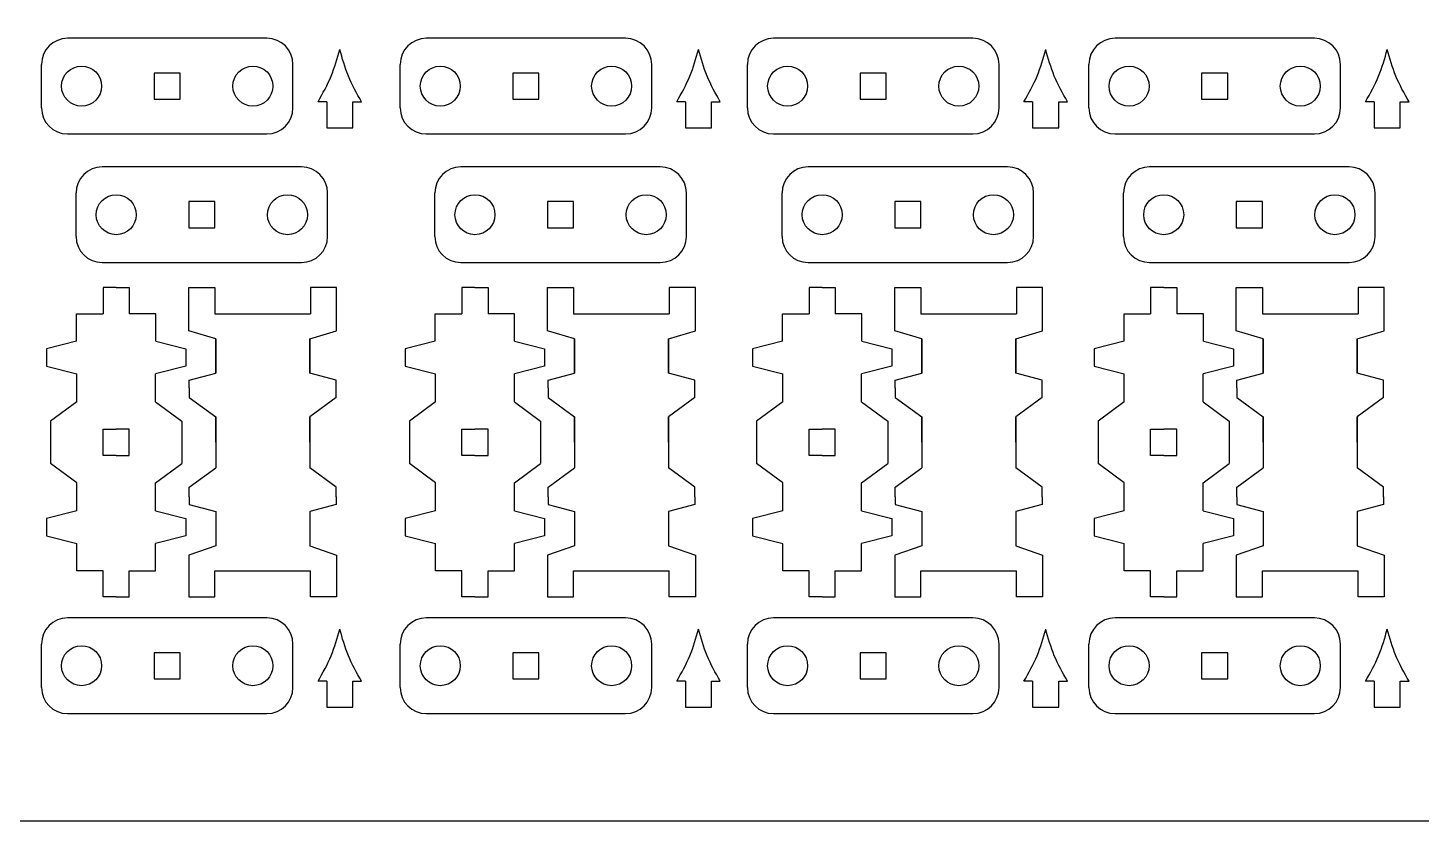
# Model space of a CAD drawing. Header units: millimetres. Extents: x 1035 to 4493, y 392 to 1491.
# Drawn here: x 4203.2 to 4363.4, y 935.5 to 1026.8 of the extents above; entities that cross this region are included whole.
import ezdxf

# ---------------------------------------------------------------- set-up
doc = ezdxf.new("R2010")
doc.units = ezdxf.units.MM

msp = doc.modelspace()

# ---------------------------------------------------------------- linework, layer by layer
for p, q in [((4219.22, 1025.58), (4207.76, 1025.58)), ((4230.68, 1025.58), (4219.22, 1025.58)), ((4260.47, 1025.58), (4249.01, 1025.58)), ((4271.93, 1025.58), (4260.47, 1025.58)), ((4300.4, 1025.58), (4288.94, 1025.58)), ((4311.87, 1025.58), (4300.4, 1025.58)), ((4339.67, 1025.58), (4328.21, 1025.58)), ((4351.14, 1025.58), (4339.67, 1025.58)), ((4204.76, 1017.58), (4204.76, 1022.58)), ((4233.68, 1017.58), (4233.68, 1022.58)), ((4246.01, 1017.58), (4246.01, 1022.58)), ((4274.93, 1017.58), (4274.93, 1022.58)), ((4285.94, 1017.58), (4285.94, 1022.58)), ((4314.87, 1017.58), (4314.87, 1022.58)), ((4325.21, 1017.58), (4325.21, 1022.58)), ((4354.14, 1017.58), (4354.14, 1022.58)), ((4220.72, 1021.58), (4217.72, 1021.58)), ((4217.72, 1021.58), (4217.72, 1018.58)), ((4220.72, 1018.58), (4220.72, 1021.58)), ((4261.97, 1021.58), (4258.97, 1021.58)), ((4258.97, 1021.58), (4258.97, 1018.58)), ((4261.97, 1018.58), (4261.97, 1021.58)), ((4301.9, 1021.58), (4298.9, 1021.58)), ((4298.9, 1021.58), (4298.9, 1018.58)), ((4301.9, 1018.58), (4301.9, 1021.58)), ((4341.17, 1021.58), (4338.17, 1021.58)), ((4338.17, 1021.58), (4338.17, 1018.58)), ((4341.17, 1018.58), (4341.17, 1021.58)), ((4217.72, 1018.58), (4220.72, 1018.58)), ((4237.56, 1018.29), (4236.56, 1018.29)), ((4237.56, 1018.29), (4237.56, 1015.29)), ((4240.56, 1015.29), (4240.56, 1018.29)), ((4240.56, 1018.29), (4241.56, 1018.29)), ((4258.97, 1018.58), (4261.97, 1018.58)), ((4278.81, 1018.29), (4277.81, 1018.29)), ((4278.81, 1018.29), (4278.81, 1015.29)), ((4281.81, 1015.29), (4281.81, 1018.29)), ((4281.81, 1018.29), (4282.81, 1018.29)), ((4298.9, 1018.58), (4301.9, 1018.58)), ((4318.74, 1018.29), (4317.74, 1018.29)), ((4318.74, 1018.29), (4318.74, 1015.29)), ((4321.74, 1015.29), (4321.74, 1018.29)), ((4321.74, 1018.29), (4322.74, 1018.29)), ((4338.17, 1018.58), (4341.17, 1018.58)), ((4358.02, 1018.29), (4357.02, 1018.29)), ((4358.02, 1018.29), (4358.02, 1015.29)), ((4361.02, 1015.29), (4361.02, 1018.29)), ((4361.02, 1018.29), (4362.02, 1018.29)), ((4207.76, 1014.58), (4230.68, 1014.58)), ((4237.56, 1015.29), (4240.56, 1015.29)), ((4249.01, 1014.58), (4271.93, 1014.58)), ((4278.81, 1015.29), (4281.81, 1015.29)), ((4288.94, 1014.58), (4311.87, 1014.58)), ((4318.74, 1015.29), (4321.74, 1015.29)), ((4328.21, 1014.58), (4351.14, 1014.58)), ((4358.02, 1015.29), (4361.02, 1015.29)), ((4223.2, 1010.79), (4211.74, 1010.79)), ((4234.66, 1010.79), (4223.2, 1010.79)), ((4264.45, 1010.79), (4252.99, 1010.79)), ((4275.92, 1010.79), (4264.45, 1010.79)), ((4304.38, 1010.79), (4292.92, 1010.79)), ((4315.85, 1010.79), (4304.38, 1010.79)), ((4343.66, 1010.79), (4332.19, 1010.79)), ((4355.12, 1010.79), (4343.66, 1010.79)), ((4208.74, 1002.79), (4208.74, 1007.79)), ((4224.7, 1006.79), (4221.7, 1006.79)), ((4221.7, 1006.79), (4221.7, 1003.79)), ((4224.7, 1003.79), (4224.7, 1006.79)), ((4237.66, 1002.79), (4237.66, 1007.79)), ((4249.99, 1002.79), (4249.99, 1007.79)), ((4265.95, 1006.79), (4262.95, 1006.79)), ((4262.95, 1006.79), (4262.95, 1003.79)), ((4265.95, 1003.79), (4265.95, 1006.79)), ((4278.92, 1002.79), (4278.92, 1007.79)), ((4289.92, 1002.79), (4289.92, 1007.79)), ((4305.88, 1006.79), (4302.88, 1006.79)), ((4302.88, 1006.79), (4302.88, 1003.79)), ((4305.88, 1003.79), (4305.88, 1006.79)), ((4318.85, 1002.79), (4318.85, 1007.79)), ((4329.19, 1002.79), (4329.19, 1007.79)), ((4345.16, 1006.79), (4342.16, 1006.79)), ((4342.16, 1006.79), (4342.16, 1003.79)), ((4345.16, 1003.79), (4345.16, 1006.79)), ((4358.12, 1002.79), (4358.12, 1007.79)), ((4221.7, 1003.79), (4224.7, 1003.79)), ((4262.95, 1003.79), (4265.95, 1003.79)), ((4302.88, 1003.79), (4305.88, 1003.79)), ((4342.16, 1003.79), (4345.16, 1003.79)), ((4211.74, 999.79), (4234.66, 999.79)), ((4252.99, 999.79), (4275.92, 999.79)), ((4292.92, 999.79), (4315.85, 999.79)), ((4332.19, 999.79), (4355.12, 999.79)), ((4213.35, 996.9), (4211.85, 996.9)), ((4211.85, 996.9), (4211.85, 993.9)), ((4213.35, 996.9), (4214.85, 996.9)), ((4214.85, 996.9), (4214.85, 993.9)), ((4221.7, 991.92), (4221.7, 996.9)), ((4221.7, 996.9), (4224.7, 996.9)), ((4224.7, 996.9), (4224.7, 993.9)), ((4238.7, 996.9), (4235.7, 996.9)), ((4235.7, 996.9), (4235.7, 993.9)), ((4238.7, 991.92), (4238.7, 996.9)), ((4254.61, 996.9), (4253.11, 996.9)), ((4253.11, 996.9), (4253.11, 993.9)), ((4254.61, 996.9), (4256.11, 996.9)), ((4256.11, 996.9), (4256.11, 993.9)), ((4262.95, 991.92), (4262.95, 996.9)), ((4262.95, 996.9), (4265.95, 996.9)), ((4265.95, 996.9), (4265.95, 993.9)), ((4279.95, 996.9), (4276.95, 996.9)), ((4276.95, 996.9), (4276.95, 993.9)), ((4279.95, 991.92), (4279.95, 996.9)), ((4294.54, 996.9), (4293.04, 996.9)), ((4293.04, 996.9), (4293.04, 993.9)), ((4294.54, 996.9), (4296.04, 996.9)), ((4296.04, 996.9), (4296.04, 993.9)), ((4302.88, 991.92), (4302.88, 996.9)), ((4302.88, 996.9), (4305.88, 996.9)), ((4305.88, 996.9), (4305.88, 993.9)), ((4319.88, 996.9), (4316.88, 996.9)), ((4316.88, 996.9), (4316.88, 993.9)), ((4319.88, 991.92), (4319.88, 996.9)), ((4333.81, 996.9), (4332.31, 996.9)), ((4332.31, 996.9), (4332.31, 993.9)), ((4333.81, 996.9), (4335.31, 996.9)), ((4335.31, 996.9), (4335.31, 993.9)), ((4342.16, 991.92), (4342.16, 996.9)), ((4342.16, 996.9), (4345.16, 996.9)), ((4345.16, 996.9), (4345.16, 993.9)), ((4359.16, 996.9), (4356.16, 996.9)), ((4356.16, 996.9), (4356.16, 993.9)), ((4359.16, 991.92), (4359.16, 996.9)), ((4208.79, 990.74), (4208.79, 993.9)), ((4208.79, 993.9), (4211.85, 993.9)), ((4217.92, 993.9), (4214.85, 993.9)), ((4217.92, 990.74), (4217.92, 993.9)), ((4224.7, 993.9), (4235.7, 993.9)), ((4250.05, 990.74), (4250.05, 993.9)), ((4250.05, 993.9), (4253.11, 993.9)), ((4259.17, 993.9), (4256.11, 993.9)), ((4259.17, 990.74), (4259.17, 993.9)), ((4265.95, 993.9), (4276.95, 993.9)), ((4289.98, 990.74), (4289.98, 993.9)), ((4289.98, 993.9), (4293.04, 993.9)), ((4299.1, 993.9), (4296.04, 993.9)), ((4299.1, 990.74), (4299.1, 993.9)), ((4305.88, 993.9), (4316.88, 993.9)), ((4329.25, 990.74), (4329.25, 993.9)), ((4329.25, 993.9), (4332.31, 993.9)), ((4338.37, 993.9), (4335.31, 993.9)), ((4338.37, 990.74), (4338.37, 993.9)), ((4345.16, 993.9), (4356.16, 993.9)), ((4224.8, 991), (4221.7, 991.92)), ((4235.61, 991), (4238.7, 991.92)), ((4266.05, 991), (4262.95, 991.92)), ((4276.86, 991), (4279.95, 991.92)), ((4305.98, 991), (4302.88, 991.92)), ((4316.79, 991), (4319.88, 991.92)), ((4345.25, 991), (4342.16, 991.92)), ((4356.06, 991), (4359.16, 991.92)), ((4208.79, 990.74), (4205.34, 989.88)), ((4217.92, 990.74), (4221.37, 989.88)), ((4224.8, 991), (4224.8, 987.06)), ((4224.8, 987.06), (4224.8, 991)), ((4235.61, 991), (4235.61, 987.06)), ((4235.61, 987.06), (4235.61, 991)), ((4250.05, 990.74), (4246.59, 989.88)), ((4259.17, 990.74), (4262.62, 989.88)), ((4266.05, 991), (4266.05, 987.06)), ((4266.05, 987.06), (4266.05, 991)), ((4276.86, 991), (4276.86, 987.06)), ((4276.86, 987.06), (4276.86, 991)), ((4289.98, 990.74), (4286.53, 989.88)), ((4299.1, 990.74), (4302.55, 989.88)), ((4305.98, 991), (4305.98, 987.06)), ((4305.98, 987.06), (4305.98, 991)), ((4316.79, 991), (4316.79, 987.06)), ((4316.79, 987.06), (4316.79, 991)), ((4329.25, 990.74), (4325.8, 989.88)), ((4338.37, 990.74), (4341.82, 989.88)), ((4345.25, 991), (4345.25, 987.06)), ((4345.25, 987.06), (4345.25, 991)), ((4356.06, 991), (4356.06, 987.06)), ((4356.06, 987.06), (4356.06, 991)), ((4205.34, 989.88), (4205.34, 987.88)), ((4221.37, 989.88), (4221.37, 987.88)), ((4246.59, 989.88), (4246.59, 987.88)), ((4262.62, 989.88), (4262.62, 987.88)), ((4286.53, 989.88), (4286.53, 987.88)), ((4302.55, 989.88), (4302.55, 987.88)), ((4325.8, 989.88), (4325.8, 987.88)), ((4341.82, 989.88), (4341.82, 987.88)), ((4205.34, 987.88), (4208.83, 987)), ((4208.83, 983.77), (4208.83, 987)), ((4221.37, 987.88), (4217.88, 987)), ((4217.88, 983.77), (4217.88, 987)), ((4221.75, 986.25), (4224.8, 987.06)), ((4238.65, 986.25), (4235.61, 987.06)), ((4246.59, 987.88), (4250.08, 987)), ((4250.08, 983.77), (4250.08, 987)), ((4262.62, 987.88), (4259.14, 987)), ((4259.14, 983.77), (4259.14, 987)), ((4263.01, 986.25), (4266.05, 987.06)), ((4279.9, 986.25), (4276.86, 987.06)), ((4286.53, 987.88), (4290.01, 987)), ((4290.01, 983.77), (4290.01, 987)), ((4302.55, 987.88), (4299.07, 987)), ((4299.07, 983.77), (4299.07, 987)), ((4302.94, 986.25), (4305.98, 987.06)), ((4319.83, 986.25), (4316.79, 987.06)), ((4325.8, 987.88), (4329.28, 987)), ((4329.28, 983.77), (4329.28, 987)), ((4341.82, 987.88), (4338.34, 987)), ((4338.34, 983.77), (4338.34, 987)), ((4342.21, 986.25), (4345.25, 987.06)), ((4359.1, 986.25), (4356.06, 987.06)), ((4221.75, 985.39), (4221.75, 986.25)), ((4221.75, 985.39), (4221.75, 984.25)), ((4238.65, 984.25), (4238.65, 986.25)), ((4263.01, 985.39), (4263.01, 986.25)), ((4263.01, 985.39), (4263.01, 984.25)), ((4279.9, 984.25), (4279.9, 986.25)), ((4302.94, 985.39), (4302.94, 986.25)), ((4302.94, 985.39), (4302.94, 984.25)), ((4319.83, 984.25), (4319.83, 986.25)), ((4342.21, 985.39), (4342.21, 986.25)), ((4342.21, 985.39), (4342.21, 984.25)), ((4359.1, 984.25), (4359.1, 986.25)), ((4208.83, 983.77), (4205.81, 981.53)), ((4217.88, 983.77), (4220.9, 981.53)), ((4221.75, 984.25), (4224.8, 982.03)), ((4238.65, 984.25), (4235.61, 982.03)), ((4250.08, 983.77), (4247.07, 981.53)), ((4259.14, 983.77), (4262.15, 981.53)), ((4263.01, 984.25), (4266.05, 982.03)), ((4279.9, 984.25), (4276.86, 982.03)), ((4290.01, 983.77), (4287, 981.53)), ((4299.07, 983.77), (4302.08, 981.53)), ((4302.94, 984.25), (4305.98, 982.03)), ((4319.83, 984.25), (4316.79, 982.03)), ((4329.28, 983.77), (4326.27, 981.53)), ((4338.34, 983.77), (4341.35, 981.53)), ((4342.21, 984.25), (4345.25, 982.03)), ((4359.1, 984.25), (4356.06, 982.03)), ((4205.81, 981.53), (4205.81, 976.68)), ((4211.85, 980.61), (4213.35, 980.61)), ((4211.85, 977.61), (4211.85, 980.61)), ((4214.85, 980.61), (4213.35, 980.61)), ((4214.85, 977.61), (4214.85, 980.61)), ((4220.9, 981.53), (4220.9, 976.68)), ((4224.8, 982.03), (4224.8, 976.18)), ((4224.8, 979.11), (4224.8, 982.03)), ((4235.61, 982.03), (4235.61, 976.18)), ((4235.61, 979.11), (4235.61, 982.03)), ((4247.07, 981.53), (4247.07, 976.68)), ((4253.11, 980.61), (4254.61, 980.61)), ((4253.11, 977.61), (4253.11, 980.61)), ((4256.11, 980.61), (4254.61, 980.61)), ((4256.11, 977.61), (4256.11, 980.61)), ((4262.15, 981.53), (4262.15, 976.68)), ((4266.05, 982.03), (4266.05, 976.18)), ((4266.05, 979.11), (4266.05, 982.03)), ((4276.86, 982.03), (4276.86, 976.18)), ((4276.86, 979.11), (4276.86, 982.03)), ((4287, 981.53), (4287, 976.68)), ((4293.04, 980.61), (4294.54, 980.61)), ((4293.04, 977.61), (4293.04, 980.61)), ((4296.04, 980.61), (4294.54, 980.61)), ((4296.04, 977.61), (4296.04, 980.61)), ((4302.08, 981.53), (4302.08, 976.68)), ((4305.98, 982.03), (4305.98, 976.18)), ((4305.98, 979.11), (4305.98, 982.03)), ((4316.79, 982.03), (4316.79, 976.18)), ((4316.79, 979.11), (4316.79, 982.03)), ((4326.27, 981.53), (4326.27, 976.68)), ((4332.31, 980.61), (4333.81, 980.61)), ((4332.31, 977.61), (4332.31, 980.61)), ((4335.31, 980.61), (4333.81, 980.61)), ((4335.31, 977.61), (4335.31, 980.61)), ((4341.35, 981.53), (4341.35, 976.68)), ((4345.25, 982.03), (4345.25, 976.18)), ((4345.25, 979.11), (4345.25, 982.03)), ((4356.06, 982.03), (4356.06, 976.18)), ((4356.06, 979.11), (4356.06, 982.03)), ((4213.35, 977.61), (4211.85, 977.61)), ((4213.35, 977.61), (4214.85, 977.61)), ((4254.61, 977.61), (4253.11, 977.61)), ((4254.61, 977.61), (4256.11, 977.61)), ((4294.54, 977.61), (4293.04, 977.61)), ((4294.54, 977.61), (4296.04, 977.61)), ((4333.81, 977.61), (4332.31, 977.61)), ((4333.81, 977.61), (4335.31, 977.61)), ((4208.83, 974.44), (4205.81, 976.68)), ((4217.88, 974.44), (4220.9, 976.68)), ((4221.75, 973.96), (4224.8, 976.18)), ((4238.65, 973.96), (4235.61, 976.18)), ((4250.08, 974.44), (4247.07, 976.68)), ((4259.14, 974.44), (4262.15, 976.68)), ((4263.01, 973.96), (4266.05, 976.18)), ((4279.9, 973.96), (4276.86, 976.18)), ((4290.01, 974.44), (4287, 976.68)), ((4299.07, 974.44), (4302.08, 976.68)), ((4302.94, 973.96), (4305.98, 976.18)), ((4319.83, 973.96), (4316.79, 976.18)), ((4329.28, 974.44), (4326.27, 976.68)), ((4338.34, 974.44), (4341.35, 976.68)), ((4342.21, 973.96), (4345.25, 976.18)), ((4359.1, 973.96), (4356.06, 976.18)), ((4208.83, 971.21), (4208.83, 974.44)), ((4217.88, 971.21), (4217.88, 974.44)), ((4250.08, 971.21), (4250.08, 974.44)), ((4259.14, 971.21), (4259.14, 974.44)), ((4290.01, 971.21), (4290.01, 974.44)), ((4299.07, 971.21), (4299.07, 974.44)), ((4329.28, 971.21), (4329.28, 974.44)), ((4338.34, 971.21), (4338.34, 974.44)), ((4221.75, 972.83), (4221.75, 973.96)), ((4221.75, 972.83), (4221.75, 971.96)), ((4238.65, 972.83), (4238.65, 973.96)), ((4238.65, 972.83), (4238.65, 971.96)), ((4263.01, 972.83), (4263.01, 973.96)), ((4263.01, 972.83), (4263.01, 971.96)), ((4279.9, 972.83), (4279.9, 973.96)), ((4279.9, 972.83), (4279.9, 971.96)), ((4302.94, 972.83), (4302.94, 973.96)), ((4302.94, 972.83), (4302.94, 971.96)), ((4319.83, 972.83), (4319.83, 973.96)), ((4319.83, 972.83), (4319.83, 971.96)), ((4342.21, 972.83), (4342.21, 973.96)), ((4342.21, 972.83), (4342.21, 971.96)), ((4359.1, 972.83), (4359.1, 973.96)), ((4359.1, 972.83), (4359.1, 971.96)), ((4208.83, 971.21), (4205.34, 970.35)), ((4217.88, 971.21), (4221.37, 970.35)), ((4221.75, 971.96), (4224.8, 971.15)), ((4224.8, 971.15), (4224.8, 967.21)), ((4238.65, 971.96), (4235.61, 971.15)), ((4235.61, 971.15), (4235.61, 967.21)), ((4250.08, 971.21), (4246.59, 970.35)), ((4259.14, 971.21), (4262.62, 970.35)), ((4263.01, 971.96), (4266.05, 971.15)), ((4266.05, 971.15), (4266.05, 967.21)), ((4279.9, 971.96), (4276.86, 971.15)), ((4276.86, 971.15), (4276.86, 967.21)), ((4290.01, 971.21), (4286.53, 970.35)), ((4299.07, 971.21), (4302.55, 970.35)), ((4302.94, 971.96), (4305.98, 971.15)), ((4305.98, 971.15), (4305.98, 967.21)), ((4319.83, 971.96), (4316.79, 971.15)), ((4316.79, 971.15), (4316.79, 967.21)), ((4329.28, 971.21), (4325.8, 970.35)), ((4338.34, 971.21), (4341.82, 970.35)), ((4342.21, 971.96), (4345.25, 971.15)), ((4345.25, 971.15), (4345.25, 967.21)), ((4359.1, 971.96), (4356.06, 971.15)), ((4356.06, 971.15), (4356.06, 967.21)), ((4205.34, 970.35), (4205.34, 968.35)), ((4221.37, 970.35), (4221.37, 968.35)), ((4246.59, 970.35), (4246.59, 968.35)), ((4262.62, 970.35), (4262.62, 968.35)), ((4286.53, 970.35), (4286.53, 968.35)), ((4302.55, 970.35), (4302.55, 968.35)), ((4325.8, 970.35), (4325.8, 968.35)), ((4341.82, 970.35), (4341.82, 968.35)), ((4205.34, 968.35), (4208.83, 967.47)), ((4221.37, 968.35), (4217.88, 967.47)), ((4246.59, 968.35), (4250.08, 967.47)), ((4262.62, 968.35), (4259.14, 967.47)), ((4286.53, 968.35), (4290.01, 967.47)), ((4302.55, 968.35), (4299.07, 967.47)), ((4325.8, 968.35), (4329.28, 967.47)), ((4341.82, 968.35), (4338.34, 967.47)), ((4208.83, 964.32), (4208.83, 967.47)), ((4217.88, 964.32), (4217.88, 967.47)), ((4224.8, 967.21), (4221.7, 966.12)), ((4235.61, 967.21), (4238.7, 966.12)), ((4250.08, 964.32), (4250.08, 967.47)), ((4259.14, 964.32), (4259.14, 967.47)), ((4266.05, 967.21), (4262.95, 966.12)), ((4276.86, 967.21), (4279.95, 966.12)), ((4290.01, 964.32), (4290.01, 967.47)), ((4299.07, 964.32), (4299.07, 967.47)), ((4305.98, 967.21), (4302.88, 966.12)), ((4316.79, 967.21), (4319.88, 966.12)), ((4329.28, 964.32), (4329.28, 967.47)), ((4338.34, 964.32), (4338.34, 967.47)), ((4345.25, 967.21), (4342.16, 966.12)), ((4356.06, 967.21), (4359.16, 966.12)), ((4221.7, 966.12), (4221.7, 961.32)), ((4238.7, 966.12), (4238.7, 961.32)), ((4262.95, 966.12), (4262.95, 961.32)), ((4279.95, 966.12), (4279.95, 961.32)), ((4302.88, 966.12), (4302.88, 961.32)), ((4319.88, 966.12), (4319.88, 961.32)), ((4342.16, 966.12), (4342.16, 961.32)), ((4359.16, 966.12), (4359.16, 961.32)), ((4211.85, 964.32), (4208.83, 964.32)), ((4211.85, 961.32), (4211.85, 964.32)), ((4214.85, 964.32), (4217.88, 964.32)), ((4214.85, 961.32), (4214.85, 964.32)), ((4224.7, 961.32), (4224.7, 964.32)), ((4224.7, 964.32), (4235.7, 964.32)), ((4235.7, 961.32), (4235.7, 964.32)), ((4253.11, 964.32), (4250.08, 964.32)), ((4253.11, 961.32), (4253.11, 964.32)), ((4256.11, 964.32), (4259.14, 964.32)), ((4256.11, 961.32), (4256.11, 964.32)), ((4265.95, 961.32), (4265.95, 964.32)), ((4265.95, 964.32), (4276.95, 964.32)), ((4276.95, 961.32), (4276.95, 964.32)), ((4293.04, 964.32), (4290.01, 964.32)), ((4293.04, 961.32), (4293.04, 964.32)), ((4296.04, 964.32), (4299.07, 964.32)), ((4296.04, 961.32), (4296.04, 964.32)), ((4305.88, 961.32), (4305.88, 964.32)), ((4305.88, 964.32), (4316.88, 964.32)), ((4316.88, 961.32), (4316.88, 964.32)), ((4332.31, 964.32), (4329.28, 964.32)), ((4332.31, 961.32), (4332.31, 964.32)), ((4335.31, 964.32), (4338.34, 964.32)), ((4335.31, 961.32), (4335.31, 964.32)), ((4345.16, 961.32), (4345.16, 964.32)), ((4345.16, 964.32), (4356.16, 964.32)), ((4356.16, 961.32), (4356.16, 964.32)), ((4213.35, 961.32), (4211.85, 961.32)), ((4213.35, 961.32), (4214.85, 961.32)), ((4221.7, 961.32), (4224.7, 961.32)), ((4238.7, 961.32), (4235.7, 961.32)), ((4254.61, 961.32), (4253.11, 961.32)), ((4254.61, 961.32), (4256.11, 961.32)), ((4262.95, 961.32), (4265.95, 961.32)), ((4279.95, 961.32), (4276.95, 961.32)), ((4294.54, 961.32), (4293.04, 961.32)), ((4294.54, 961.32), (4296.04, 961.32)), ((4302.88, 961.32), (4305.88, 961.32)), ((4319.88, 961.32), (4316.88, 961.32)), ((4333.81, 961.32), (4332.31, 961.32)), ((4333.81, 961.32), (4335.31, 961.32)), ((4342.16, 961.32), (4345.16, 961.32)), ((4359.16, 961.32), (4356.16, 961.32)), ((4219.22, 958.91), (4207.76, 958.91)), ((4230.68, 958.91), (4219.22, 958.91)), ((4260.47, 958.91), (4249.01, 958.91)), ((4271.93, 958.91), (4260.47, 958.91)), ((4300.4, 958.91), (4288.94, 958.91)), ((4311.87, 958.91), (4300.4, 958.91)), ((4339.67, 958.91), (4328.21, 958.91)), ((4351.14, 958.91), (4339.67, 958.91)), ((4204.76, 950.91), (4204.76, 955.91)), ((4233.68, 950.91), (4233.68, 955.91)), ((4246.01, 950.91), (4246.01, 955.91)), ((4274.93, 950.91), (4274.93, 955.91)), ((4285.94, 950.91), (4285.94, 955.91)), ((4314.87, 950.91), (4314.87, 955.91)), ((4325.21, 950.91), (4325.21, 955.91)), ((4354.14, 950.91), (4354.14, 955.91)), ((4220.72, 954.91), (4217.72, 954.91)), ((4217.72, 954.91), (4217.72, 951.91)), ((4220.72, 951.91), (4220.72, 954.91)), ((4261.97, 954.91), (4258.97, 954.91)), ((4258.97, 954.91), (4258.97, 951.91)), ((4261.97, 951.91), (4261.97, 954.91)), ((4301.9, 954.91), (4298.9, 954.91)), ((4298.9, 954.91), (4298.9, 951.91)), ((4301.9, 951.91), (4301.9, 954.91)), ((4341.17, 954.91), (4338.17, 954.91)), ((4338.17, 954.91), (4338.17, 951.91)), ((4341.17, 951.91), (4341.17, 954.91)), ((4217.72, 951.91), (4220.72, 951.91)), ((4258.97, 951.91), (4261.97, 951.91)), ((4298.9, 951.91), (4301.9, 951.91)), ((4338.17, 951.91), (4341.17, 951.91)), ((4237.56, 951.63), (4236.56, 951.63)), ((4237.56, 951.63), (4237.56, 948.63)), ((4240.56, 948.63), (4240.56, 951.63)), ((4240.56, 951.63), (4241.56, 951.63)), ((4278.81, 951.63), (4277.81, 951.63)), ((4278.81, 951.63), (4278.81, 948.63)), ((4281.81, 948.63), (4281.81, 951.63)), ((4281.81, 951.63), (4282.81, 951.63)), ((4318.74, 951.63), (4317.74, 951.63)), ((4318.74, 951.63), (4318.74, 948.63)), ((4321.74, 948.63), (4321.74, 951.63)), ((4321.74, 951.63), (4322.74, 951.63)), ((4358.02, 951.63), (4357.02, 951.63)), ((4358.02, 951.63), (4358.02, 948.63)), ((4361.02, 948.63), (4361.02, 951.63)), ((4361.02, 951.63), (4362.02, 951.63)), ((4237.56, 948.63), (4240.56, 948.63)), ((4278.81, 948.63), (4281.81, 948.63)), ((4318.74, 948.63), (4321.74, 948.63)), ((4358.02, 948.63), (4361.02, 948.63)), ((4207.76, 947.91), (4230.68, 947.91)), ((4249.01, 947.91), (4271.93, 947.91)), ((4288.94, 947.91), (4311.87, 947.91)), ((4328.21, 947.91), (4351.14, 947.91))]:
    msp.add_line(p, q)
at = {"color": 3}
msp.add_lwpolyline([(3892.97, 1335.53), (4492.97, 1335.53), (4492.97, 935.53), (3892.97, 935.53)], close=True, dxfattribs=at)
for centre in [(4209.37, 1020.08), (4229.07, 1020.08), (4250.62, 1020.08), (4270.32, 1020.08), (4290.56, 1020.08), (4310.25, 1020.08), (4329.83, 1020.08), (4349.52, 1020.08), (4213.35, 1005.29), (4233.05, 1005.29), (4254.61, 1005.29), (4274.3, 1005.29), (4294.54, 1005.29), (4314.23, 1005.29), (4333.81, 1005.29), (4353.5, 1005.29), (4209.37, 953.41), (4229.07, 953.41), (4250.62, 953.41), (4270.32, 953.41), (4290.56, 953.41), (4310.25, 953.41), (4329.83, 953.41), (4349.52, 953.41)]:
    msp.add_circle(centre, 2.3)
for centre, start, end in [((4207.76, 1022.58), 90, 180), ((4230.68, 1022.58), 0, 90), ((4249.01, 1022.58), 90, 180), ((4271.93, 1022.58), 0, 90), ((4288.94, 1022.58), 90, 180), ((4311.87, 1022.58), 0, 90), ((4328.21, 1022.58), 90, 180), ((4351.14, 1022.58), 0, 90), ((4207.76, 1017.58), 180, 270), ((4230.68, 1017.58), 270, 0), ((4249.01, 1017.58), 180, 270), ((4271.93, 1017.58), 270, 0), ((4288.94, 1017.58), 180, 270), ((4311.87, 1017.58), 270, 0), ((4328.21, 1017.58), 180, 270), ((4351.14, 1017.58), 270, 0), ((4211.74, 1007.79), 90, 180), ((4234.66, 1007.79), 0, 90), ((4252.99, 1007.79), 90, 180), ((4275.92, 1007.79), 0, 90), ((4292.92, 1007.79), 90, 180), ((4315.85, 1007.79), 0, 90), ((4332.19, 1007.79), 90, 180), ((4355.12, 1007.79), 0, 90), ((4211.74, 1002.79), 180, 270), ((4234.66, 1002.79), 270, 0), ((4252.99, 1002.79), 180, 270), ((4275.92, 1002.79), 270, 0), ((4292.92, 1002.79), 180, 270), ((4315.85, 1002.79), 270, 0), ((4332.19, 1002.79), 180, 270), ((4355.12, 1002.79), 270, 0), ((4207.76, 955.91), 90, 180), ((4230.68, 955.91), 0, 90), ((4249.01, 955.91), 90, 180), ((4271.93, 955.91), 0, 90), ((4288.94, 955.91), 90, 180), ((4311.87, 955.91), 0, 90), ((4328.21, 955.91), 90, 180), ((4351.14, 955.91), 0, 90), ((4207.76, 950.91), 180, 270), ((4230.68, 950.91), 270, 0), ((4249.01, 950.91), 180, 270), ((4271.93, 950.91), 270, 0), ((4288.94, 950.91), 180, 270), ((4311.87, 950.91), 270, 0), ((4328.21, 950.91), 180, 270), ((4351.14, 950.91), 270, 0)]:
    msp.add_arc(centre, 3, start, end)
for points in [[(4236.56, 1018.29), (4237.11, 1019.26), (4238.18, 1021.16), (4238.77, 1023.26), (4239.06, 1024.29)], [(4241.56, 1018.29), (4241.02, 1019.26), (4239.94, 1021.16), (4239.35, 1023.26), (4239.06, 1024.29)], [(4277.81, 1018.29), (4278.36, 1019.26), (4279.44, 1021.16), (4280.02, 1023.26), (4280.31, 1024.29)], [(4282.81, 1018.29), (4282.27, 1019.26), (4281.19, 1021.16), (4280.6, 1023.26), (4280.31, 1024.29)], [(4317.74, 1018.29), (4318.29, 1019.26), (4319.37, 1021.16), (4319.95, 1023.26), (4320.24, 1024.29)], [(4322.74, 1018.29), (4322.2, 1019.26), (4321.12, 1021.16), (4320.53, 1023.26), (4320.24, 1024.29)], [(4357.02, 1018.29), (4357.56, 1019.26), (4358.64, 1021.16), (4359.23, 1023.26), (4359.52, 1024.29)], [(4362.02, 1018.29), (4361.47, 1019.26), (4360.39, 1021.16), (4359.81, 1023.26), (4359.52, 1024.29)], [(4236.56, 951.63), (4237.11, 952.59), (4238.18, 954.49), (4238.77, 956.59), (4239.06, 957.63)], [(4241.56, 951.63), (4241.02, 952.59), (4239.94, 954.49), (4239.35, 956.59), (4239.06, 957.63)], [(4277.81, 951.63), (4278.36, 952.59), (4279.44, 954.49), (4280.02, 956.59), (4280.31, 957.63)], [(4282.81, 951.63), (4282.27, 952.59), (4281.19, 954.49), (4280.6, 956.59), (4280.31, 957.63)], [(4317.74, 951.63), (4318.29, 952.59), (4319.37, 954.49), (4319.95, 956.59), (4320.24, 957.63)], [(4322.74, 951.63), (4322.2, 952.59), (4321.12, 954.49), (4320.53, 956.59), (4320.24, 957.63)], [(4357.02, 951.63), (4357.56, 952.59), (4358.64, 954.49), (4359.23, 956.59), (4359.52, 957.63)], [(4362.02, 951.63), (4361.47, 952.59), (4360.39, 954.49), (4359.81, 956.59), (4359.52, 957.63)]]:
    msp.add_open_spline(points, degree=3, knots=[0, 0, 0, 0, 3.305007, 6.521572, 6.521572, 6.521572, 6.521572])

doc.saveas('drawing.dxf')
